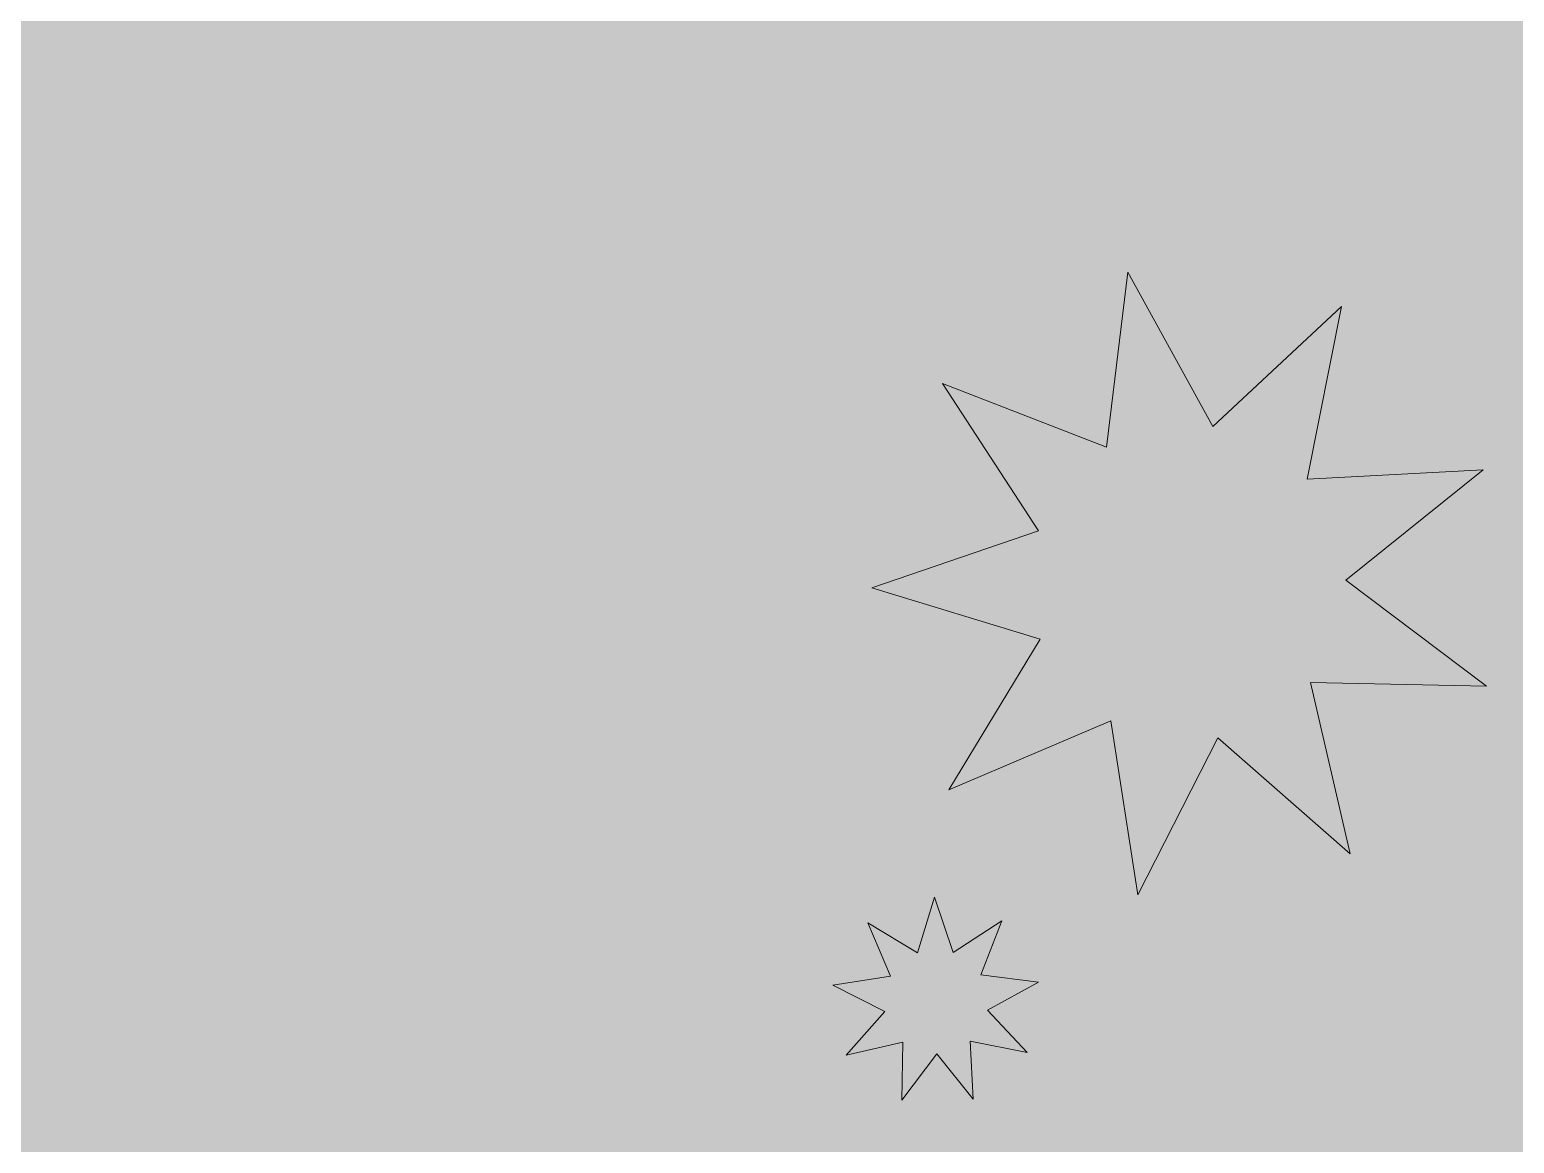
# Model space of a CAD drawing. Header units: millimetres. Extents: x 22 to 606, y -841 to -12.
# Drawn here: x 123.49 to 133.34, y -561.02 to -553.62 of the extents above; entities that cross this region are included whole.
import ezdxf

# ---------------------------------------------------------------- set-up
doc = ezdxf.new("R2010")
doc.units = ezdxf.units.MM
doc.header["$MEASUREMENT"] = 0
doc.layers.add('engraving', color=7, linetype='Continuous')
doc.layers.add('Layer 1', color=7, linetype='Continuous')

# ---------------------------------------------------------------- blocks, each defined once
blk = doc.blocks.new('block 13')
at = {"layer": 'engraving'}
h = blk.add_hatch(color=1, dxfattribs=at)
h.dxf.hatch_style = 2
h.paths.add_polyline_path([(132.2557, -559.0943), (131.3761, -558.3241), (130.846, -559.3661), (130.6672, -558.2107), (129.5914, -558.6683), (130.1971, -557.6683), (129.0788, -557.3272), (130.1856, -556.9506), (129.5482, -555.9705), (130.6382, -556.3934), (130.7799, -555.2329), (131.343, -556.2574), (132.1975, -555.4595), (131.9703, -556.6064), (133.1378, -556.5444), (132.2266, -557.2769), (133.1608, -557.9799), (131.9919, -557.9553)])
h = blk.add_hatch(color=1, dxfattribs=at)
h.dxf.hatch_style = 2
h.paths.add_polyline_path([(129.7518, -560.723), (129.5103, -560.4217), (129.2777, -560.7299), (129.2863, -560.3439), (128.9101, -560.4305), (129.1648, -560.1404), (128.8209, -559.9649), (129.2025, -559.9063), (129.0519, -559.5508), (129.3819, -559.7513), (129.495, -559.3822), (129.6189, -559.7478), (129.9428, -559.5378), (129.8027, -559.8975), (130.1859, -559.9448), (129.8473, -560.1304), (130.1105, -560.4129), (129.7318, -560.3374)])
at = {"layer": 'engraving', "lineweight": 0}
for points in [[(132.2557, -559.0943), (131.3761, -558.3241), (130.846, -559.3661), (130.6672, -558.2107), (129.5914, -558.6683), (130.1971, -557.6683), (129.0788, -557.3272), (130.1856, -556.9506), (129.5482, -555.9705), (130.6382, -556.3934), (130.7799, -555.2329), (131.343, -556.2574), (132.1975, -555.4595), (131.9703, -556.6064), (133.1378, -556.5444), (132.2266, -557.2769), (133.1608, -557.9799), (131.9919, -557.9553), (132.2557, -559.0943)], [(129.7518, -560.723), (129.5103, -560.4217), (129.2777, -560.7299), (129.2863, -560.3439), (128.9101, -560.4305), (129.1648, -560.1404), (128.8209, -559.9649), (129.2025, -559.9063), (129.0519, -559.5508), (129.3819, -559.7513), (129.495, -559.3822), (129.6189, -559.7478), (129.9428, -559.5378), (129.8027, -559.8975), (130.1859, -559.9448), (129.8473, -560.1304), (130.1105, -560.4129), (129.7318, -560.3374), (129.7518, -560.723)]]:
    blk.add_lwpolyline(points, dxfattribs=at)

msp = doc.modelspace()

# ---------------------------------------------------------------- hatches: boundary and pattern name
at = {"layer": 'Layer 1'}
h = msp.add_hatch(color=2, dxfattribs=at)
h.dxf.hatch_style = 2
edge = h.paths.add_edge_path()
edge.add_spline(control_points=[(127.8258, -526.67), (128.8719, -525.7267), (129.5344, -524.3657), (129.5344, -522.8495), (129.5344, -520.0096), (127.2238, -517.6991), (124.3836, -517.6991), (121.5435, -517.6991), (119.2329, -520.0096), (119.2329, -522.8495), (119.2329, -524.3657), (119.8954, -525.7267), (120.9415, -526.67), (112.9252, -528.2692), (106.8837, -535.3431), (106.8837, -543.8296), (106.8837, -553.4946), (124.3836, -574.762), (124.3836, -574.762), (124.3836, -574.762), (141.8837, -553.4946), (141.8837, -543.8296), (141.8837, -535.3431), (135.8421, -528.2692), (127.8258, -526.67)], knot_values=[0, 0, 0, 0, 1, 1, 1, 2, 2, 2, 3, 3, 3, 4, 4, 4, 5, 5, 5, 6, 6, 6, 7, 7, 7, 8, 8, 8, 8], degree=3, periodic=1)
edge = h.paths.add_edge_path()
edge.add_spline(control_points=[(124.3836, -519.699), (126.121, -519.699), (127.5342, -521.1124), (127.5342, -522.8495), (127.5342, -524.5867), (126.121, -526.0001), (124.3836, -526.0001), (122.6463, -526.0001), (121.2331, -524.5867), (121.2331, -522.8495), (121.2331, -521.1124), (122.6463, -519.699), (124.3836, -519.699)], knot_values=[0, 0, 0, 0, 1, 1, 1, 2, 2, 2, 3, 3, 3, 4, 4, 4, 4], degree=3, periodic=1)
h = msp.add_hatch(color=1, dxfattribs=at)
h.dxf.hatch_style = 2
h.paths.add_polyline_path([(129.7518, -560.723), (129.5103, -560.4217), (129.2777, -560.7299), (129.2863, -560.3439), (128.9101, -560.4305), (129.1648, -560.1404), (128.8209, -559.9649), (129.2025, -559.9063), (129.0519, -559.5508), (129.3819, -559.7513), (129.495, -559.3822), (129.6189, -559.7478), (129.9428, -559.5378), (129.8027, -559.8975), (130.1859, -559.9448), (129.8473, -560.1304), (130.1105, -560.4129), (129.7318, -560.3374)])

# ---------------------------------------------------------------- linework, layer by layer
at = {"layer": 'Layer 1', "lineweight": 0}
msp.add_lwpolyline([(129.7518, -560.723), (129.5103, -560.4217), (129.2777, -560.7299), (129.2863, -560.3439), (128.9101, -560.4305), (129.1648, -560.1404), (128.8209, -559.9649), (129.2025, -559.9063), (129.0519, -559.5508), (129.3819, -559.7513), (129.495, -559.3822), (129.6189, -559.7478), (129.9428, -559.5378), (129.8027, -559.8975), (130.1859, -559.9448), (129.8473, -560.1304), (130.1105, -560.4129), (129.7318, -560.3374), (129.7518, -560.723)], dxfattribs=at)
msp.add_open_spline([(127.8258, -526.67), (128.8719, -525.7267), (129.5344, -524.3657), (129.5344, -522.8495), (129.5344, -520.0096), (127.2238, -517.6991), (124.3836, -517.6991), (121.5435, -517.6991), (119.2329, -520.0096), (119.2329, -522.8495), (119.2329, -524.3657), (119.8954, -525.7267), (120.9415, -526.67), (112.9252, -528.2692), (106.8837, -535.3431), (106.8837, -543.8296), (106.8837, -553.4946), (124.3836, -574.762), (124.3836, -574.762), (124.3836, -574.762), (141.8837, -553.4946), (141.8837, -543.8296), (141.8837, -535.3431), (135.8421, -528.2692), (127.8258, -526.67)], degree=3, knots=[0, 0, 0, 0, 1, 1, 1, 2, 2, 2, 3, 3, 3, 4, 4, 4, 5, 5, 5, 6, 6, 6, 7, 7, 7, 8, 8, 8, 8], dxfattribs=at)

# ---------------------------------------------------------------- block references
at = {"layer": 'engraving'}
msp.add_blockref('block 13', (0, 0), dxfattribs=at)

doc.saveas('drawing.dxf')
